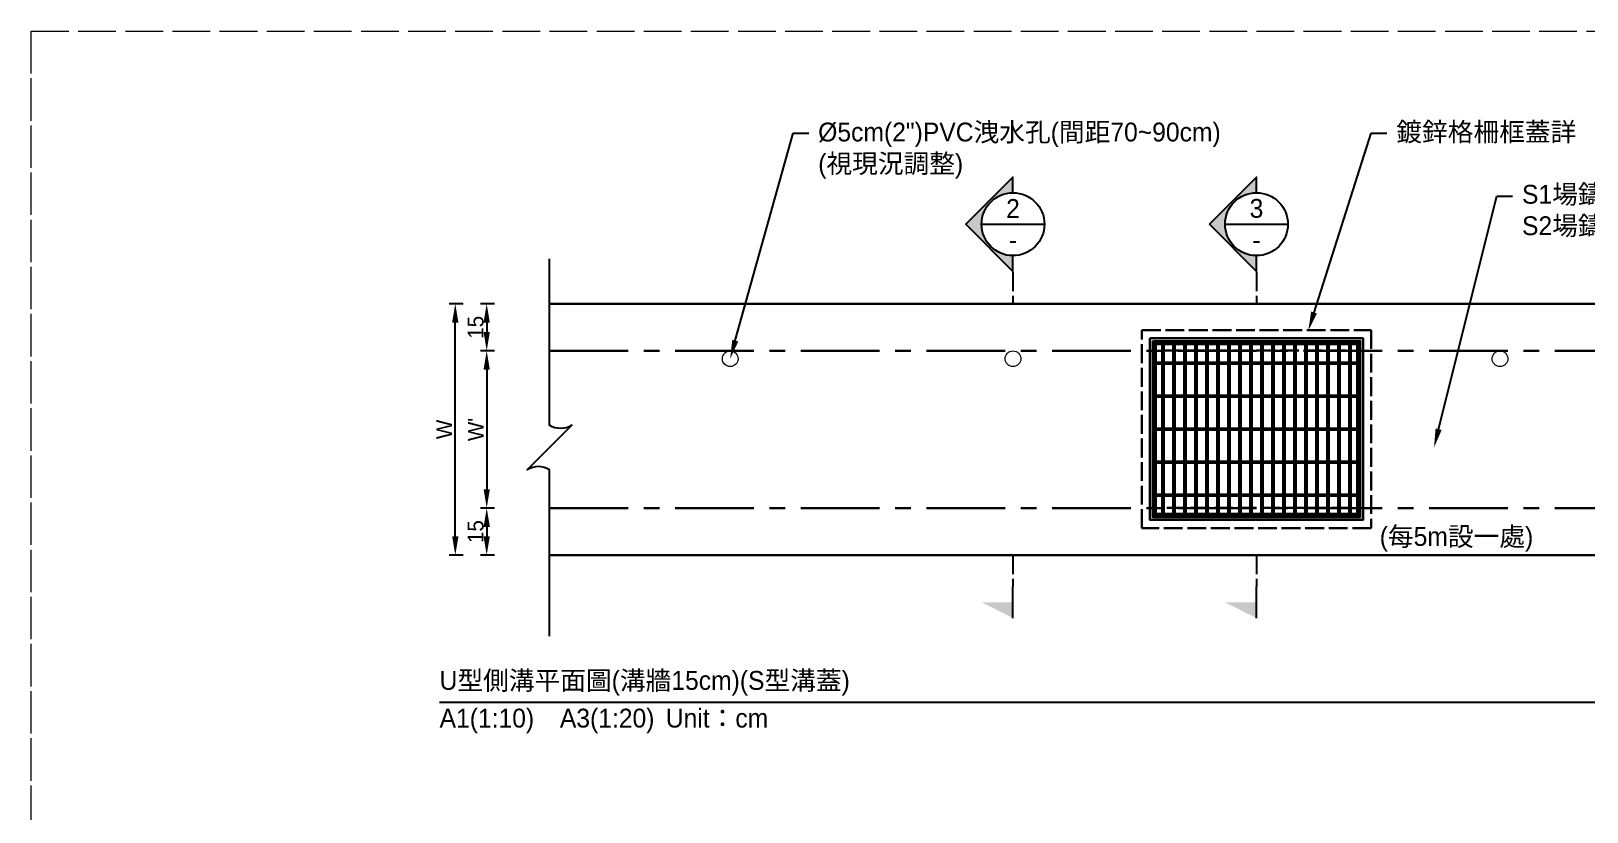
# Model space of a CAD drawing. Extents: x -8520 to 1950, y -2159 to 466.
# Drawn here: x -5580 to -5084.9, y -905.4 to -657 of the extents above; entities that cross this region are included whole.
import ezdxf
from ezdxf import colors
from ezdxf.entities.mleader import LeaderData, LeaderLine
from ezdxf.math import Vec2, Vec3

# ---------------------------------------------------------------- set-up
doc = ezdxf.new("R2010")
doc.units = 0
doc.header["$MEASUREMENT"] = 0
doc.linetypes.add('ACAD_ISO02W100', pattern=[15, 12, -3])
doc.linetypes.add('CENTERX2', pattern=[4, 2.5, -0.5, 0.5, -0.5])
doc.layers.add('一、4.基本-隱藏', color=9, linetype='ACAD_ISO02W100', lineweight=20, plot=False)
doc.layers.add('三、3.文字-註解文字', color=2, linetype='Continuous')
for name, color, linetype, lineweight in [('二、1.繪圖-既有設施', 8, 'Continuous', 20), ('二、2.繪圖-施作項目', 181, 'Continuous', 30), ('二、6.繪圖-其他施作項目', 35, 'Continuous', 30)]:
    doc.layers.add(name, color=color, linetype=linetype, lineweight=lineweight)
doc.styles.add('次圖名(詳圖)', font='MS PGothic.ttf', dxfattribs={"height": 6})
doc.styles.add('註解文字(詳圖)', font='MS PGothic.ttf', dxfattribs={"height": 5})
doc.dimstyles.new('註解文字(詳圖)', dxfattribs={"dimtxt": 6, "dimasz": 6, "dimexe": 2, "dimexo": 5, "dimgap": 1, "dimtad": 2, "dimzin": 0, "dimdsep": 46, "dimtxsty": '註解文字(詳圖)', "dimcen": 0.1, "dimclrd": 256, "dimclre": 256, "dimclrt": 256, "dimadec": 0, "dimazin": 0, "dimtfac": 1, "dimtofl": 0, "dimtmove": 0, "dimatfit": 3, "dimfxlon": 1, "dimtolj": 1, "dimtzin": 0, "dimlwd": -1, "dimlwe": -1, "dimarcsym": 1})
pattern_1 = [(45, (-6510.3608, -574.9885), (-2.65165, 2.65165), []), (45, (-6509.477, -574.9885), (-2.65165, 2.65165), []), (45, (-6508.593, -574.9885), (-2.65165, 2.65165), []), (45, (-6507.709, -574.9885), (-2.65165, 2.65165), [])]

# ---------------------------------------------------------------- blocks, each defined once
blk = doc.blocks.new('*D197')
at = {"layer": 'Defpoints', "color": 0, "transparency": 16777216}
for p in [(-5415, -743.75), (-5435, -758.75), (-5415, -758.75)]:
    blk.add_point(p, dxfattribs=at)
at = {"layer": '三、3.文字-註解文字', "transparency": 16777216}
for p, q in [((-5432.5, -743.75), (-5437, -743.75)), ((-5435, -749.75), (-5435, -752.75)), ((-5432.5, -758.75), (-5437, -758.75))]:
    blk.add_line(p, q, dxfattribs=at)
for points in [[(-5436, -749.75), (-5434, -749.75), (-5435, -743.75)], [(-5436, -752.75), (-5434, -752.75), (-5435, -758.75)]]:
    blk.add_solid(points, dxfattribs=at)
at = {"layer": '三、3.文字-註解文字', "transparency": 16777216, "insert": (-5438.5, -751.25), "char_height": 5, "attachment_point": 5, "rotation": 90, "style": '註解文字(詳圖)'}
blk.add_mtext('\\A1;15', dxfattribs=at)
blk = doc.blocks.new('*D198')
at = {"layer": 'Defpoints', "color": 0, "transparency": 16777216}
for p in [(-5415, -758.75), (-5435, -808.75), (-5415, -808.75)]:
    blk.add_point(p, dxfattribs=at)
at = {"layer": '三、3.文字-註解文字', "transparency": 16777216}
for p, q in [((-5432.5, -758.75), (-5437, -758.75)), ((-5435, -764.75), (-5435, -802.75)), ((-5432.5, -808.75), (-5437, -808.75))]:
    blk.add_line(p, q, dxfattribs=at)
for points in [[(-5436, -764.75), (-5434, -764.75), (-5435, -758.75)], [(-5436, -802.75), (-5434, -802.75), (-5435, -808.75)]]:
    blk.add_solid(points, dxfattribs=at)
at = {"layer": '三、3.文字-註解文字', "transparency": 16777216, "insert": (-5438.5, -783.75), "char_height": 5, "attachment_point": 5, "rotation": 90, "style": '註解文字(詳圖)'}
blk.add_mtext("\\A1;W'", dxfattribs=at)
blk = doc.blocks.new('*D199')
at = {"layer": 'Defpoints', "color": 0, "transparency": 16777216}
for p in [(-5415, -808.75), (-5435, -823.75), (-5415, -823.75)]:
    blk.add_point(p, dxfattribs=at)
at = {"layer": '三、3.文字-註解文字', "transparency": 16777216}
for p, q in [((-5432.5, -808.75), (-5437, -808.75)), ((-5435, -814.75), (-5435, -817.75)), ((-5432.5, -823.75), (-5437, -823.75))]:
    blk.add_line(p, q, dxfattribs=at)
for points in [[(-5436, -814.75), (-5434, -814.75), (-5435, -808.75)], [(-5436, -817.75), (-5434, -817.75), (-5435, -823.75)]]:
    blk.add_solid(points, dxfattribs=at)
at = {"layer": '三、3.文字-註解文字', "transparency": 16777216, "insert": (-5438.5, -816.25), "char_height": 5, "attachment_point": 5, "rotation": 90, "style": '註解文字(詳圖)'}
blk.add_mtext('\\A1;15', dxfattribs=at)
blk = doc.blocks.new('*D379')
at = {"layer": 'Defpoints', "color": 0, "transparency": 16777216}
for p in [(-5445, -743.75), (-5415, -743.75), (-5415, -823.75)]:
    blk.add_point(p, dxfattribs=at)
at = {"layer": '三、3.文字-註解文字', "transparency": 16777216}
for p, q in [((-5442.5, -743.75), (-5447, -743.75)), ((-5445, -817.75), (-5445, -749.75)), ((-5442.5, -823.75), (-5447, -823.75))]:
    blk.add_line(p, q, dxfattribs=at)
for points in [[(-5446, -749.75), (-5444, -749.75), (-5445, -743.75)], [(-5446, -817.75), (-5444, -817.75), (-5445, -823.75)]]:
    blk.add_solid(points, dxfattribs=at)
at = {"layer": '三、3.文字-註解文字', "transparency": 16777216, "insert": (-5448.5, -783.75), "char_height": 5, "attachment_point": 5, "rotation": 90, "style": '註解文字(詳圖)'}
blk.add_mtext('\\A1;W', dxfattribs=at)

msp = doc.modelspace()

# ---------------------------------------------------------------- hatches: boundary and pattern name
at = {"layer": '三、3.文字-註解文字'}
h = msp.add_hatch(color=256, dxfattribs=at)
h.dxf.hatch_style = 1
h.paths.add_polyline_path([(-5267.5, -703.443), (-5282.5, -718.443), (-5267.5, -733.443), (-5267.5, -728.443, -0.4142136), (-5277.5, -718.443, -0.4142136), (-5267.5, -708.443)])
h = msp.add_hatch(color=256, dxfattribs=at)
h.dxf.hatch_style = 1
h.paths.add_polyline_path([(-5190, -703.443), (-5205, -718.443), (-5190, -733.443), (-5190, -728.443, -0.4142136), (-5200, -718.443, -0.4142136), (-5190, -708.443)])
h = msp.add_hatch(color=256, dxfattribs=at)
h.dxf.hatch_style = 1
h.paths.add_polyline_path([(-5277.5, -838.75), (-5267.5, -843.75), (-5267.5, -838.75)])
h = msp.add_hatch(color=256, dxfattribs=at)
h.dxf.hatch_style = 1
h.paths.add_polyline_path([(-5200, -838.75), (-5190, -843.75), (-5190, -838.75)])
at = {"layer": '二、6.繪圖-其他施作項目'}
h = msp.add_hatch(color=256, dxfattribs=at)
h.dxf.hatch_style = 1
h.paths.add_polyline_path([(-5223.9, -812.543), (-5156.1, -812.543), (-5156.1, -754.743), (-5223.9, -754.743)])
h.paths.add_polyline_path([(-5223, -811.643), (-5157, -811.643), (-5157, -755.643), (-5223, -755.643)], flags=16)
h = msp.add_hatch(dxfattribs=at)
h.set_pattern_fill('ANSI34', color=256, scale=5)
h.set_pattern_definition(pattern_1)
h.paths.add_polyline_path([(-5158, -762.393), (-5222, -762.393), (-5222, -762.893), (-5158, -762.893)])
h = msp.add_hatch(dxfattribs=at)
h.set_pattern_fill('ANSI34', color=256, scale=5)
h.set_pattern_definition(pattern_1)
h.paths.add_polyline_path([(-5158, -772.893), (-5222, -772.893), (-5222, -773.393), (-5158, -773.393)])
h = msp.add_hatch(dxfattribs=at)
h.set_pattern_fill('ANSI34', color=256, scale=5)
h.set_pattern_definition(pattern_1)
h.paths.add_polyline_path([(-5158, -783.393), (-5222, -783.393), (-5222, -783.893), (-5158, -783.893)])
h = msp.add_hatch(dxfattribs=at)
h.set_pattern_fill('ANSI34', color=256, scale=5)
h.set_pattern_definition(pattern_1)
h.paths.add_polyline_path([(-5158, -793.893), (-5222, -793.893), (-5222, -794.393), (-5158, -794.393)])
h = msp.add_hatch(dxfattribs=at)
h.set_pattern_fill('ANSI34', color=256, scale=5)
h.set_pattern_definition(pattern_1)
h.paths.add_polyline_path([(-5158, -804.393), (-5222, -804.393), (-5222, -804.893), (-5158, -804.893)])

# ---------------------------------------------------------------- linework, layer by layer
at = {"layer": '一、4.基本-隱藏'}
for points in [[(-5580, -657), (-4800, -657), (-4800, -910.5), (-5580, -910.5)], [(-5580, -657), (-4800, -657), (-4800, -1164), (-5580, -1164)]]:
    msp.add_lwpolyline(points, close=True, dxfattribs=at)
at = {"layer": '三、3.文字-註解文字'}
for points in [[(-5267.5, -708.443), (-5267.5, -703.443), (-5282.5, -718.443), (-5267.5, -733.443), (-5267.5, -728.443)], [(-5190, -708.443), (-5190, -703.443), (-5205, -718.443), (-5190, -733.443), (-5190, -728.443)], [(-5277.5, -718.443), (-5257.5, -718.443)], [(-5200, -718.443), (-5180, -718.443)], [(-5267.5, -843.75), (-5267.5, -833.75)], [(-5190, -843.75), (-5190, -833.75)], [(-5450, -870.5), (-4930, -870.5)], [(-5450, -870.5), (-4930, -870.5)]]:
    msp.add_lwpolyline(points, dxfattribs=at)
msp.add_lwpolyline([(-5415, -849.5), (-5415, -796.571, 0.2828427), (-5422.071, -796.571), (-5407.929, -782.429, -0.2828427), (-5415, -782.429), (-5415, -729.5)], format="xyb", dxfattribs=at)
at = {"layer": '三、3.文字-註解文字', "linetype": 'ACAD_ISO02W100', "ltscale": 0.5}
for points in [[(-5267.5, -733.75), (-5267.5, -743.75)], [(-5190, -733.75), (-5190, -743.75)], [(-5267.5, -823.75), (-5267.5, -833.75)], [(-5190, -823.75), (-5190, -833.75)]]:
    msp.add_lwpolyline(points, dxfattribs=at)
at = {"layer": '三、3.文字-註解文字'}
for centre in [(-5267.5, -718.443), (-5190, -718.443)]:
    msp.add_circle(centre, 10, dxfattribs=at)
at = {"layer": '二、1.繪圖-既有設施'}
for centre in [(-5357.5, -761.25), (-5267.5, -761.25), (-5112.5, -761.25)]:
    msp.add_circle(centre, 2.5, dxfattribs=at)
at = {"layer": '二、2.繪圖-施作項目'}
for points in [[(-5415, -743.75), (-4965, -743.75)], [(-5415, -823.75), (-4965, -823.75)]]:
    msp.add_lwpolyline(points, dxfattribs=at)
at = {"layer": '二、2.繪圖-施作項目', "linetype": 'CENTERX2', "ltscale": 10}
for points in [[(-5415, -758.75), (-4965, -758.75)], [(-5415, -808.75), (-4965, -808.75)]]:
    msp.add_lwpolyline(points, dxfattribs=at)
at = {"layer": '二、6.繪圖-其他施作項目', "linetype": 'ACAD_ISO02W100', "ltscale": 0.5}
for points in [[(-5226.5, -752.143), (-5153.5, -752.143), (-5153.5, -815.143), (-5226.5, -815.143)], [(-5220, -758.643), (-5160, -758.643), (-5160, -808.643), (-5220, -808.643)]]:
    msp.add_lwpolyline(points, close=True, dxfattribs=at)
at = {"layer": '二、6.繪圖-其他施作項目'}
for points in [[(-5223.9, -754.743), (-5156.1, -754.743), (-5156.1, -812.543), (-5223.9, -812.543)], [(-5223, -755.643), (-5157, -755.643), (-5157, -811.643), (-5223, -811.643)], [(-5222.5, -756.143), (-5157.5, -756.143), (-5157.5, -811.143), (-5222.5, -811.143)]]:
    msp.add_lwpolyline(points, close=True, dxfattribs=at)
for points in [[(-5222.5, -756.143), (-5157.5, -756.143)], [(-5222.5, -756.143), (-5222.5, -811.143)], [(-5222, -756.143), (-5222, -811.143)], [(-5222, -756.643), (-5158, -756.643)], [(-5220, -756.643), (-5220, -762.393)], [(-5219.5, -756.643), (-5219.5, -762.393)], [(-5216.5, -756.643), (-5216.5, -762.393)], [(-5216, -756.643), (-5216, -762.393)], [(-5213, -756.643), (-5213, -762.393)], [(-5212.5, -756.643), (-5212.5, -762.393)], [(-5209.5, -756.643), (-5209.5, -762.393)], [(-5209, -756.643), (-5209, -762.393)], [(-5206, -756.643), (-5206, -762.393)], [(-5205.5, -756.643), (-5205.5, -762.393)], [(-5202.5, -756.643), (-5202.5, -762.393)], [(-5202, -756.643), (-5202, -762.393)], [(-5199, -756.643), (-5199, -762.393)], [(-5198.5, -756.643), (-5198.5, -762.393)], [(-5195.5, -756.643), (-5195.5, -762.393)], [(-5195, -756.643), (-5195, -762.393)], [(-5192, -756.643), (-5192, -762.393)], [(-5191.5, -756.643), (-5191.5, -762.393)], [(-5188.5, -756.643), (-5188.5, -762.393)], [(-5188, -756.643), (-5188, -762.393)], [(-5185, -756.643), (-5185, -762.393)], [(-5184.5, -756.643), (-5184.5, -762.393)], [(-5181.5, -756.643), (-5181.5, -762.393)], [(-5181, -756.643), (-5181, -762.393)], [(-5178, -756.643), (-5178, -762.393)], [(-5177.5, -756.643), (-5177.5, -762.393)], [(-5174.5, -756.643), (-5174.5, -762.393)], [(-5174, -756.643), (-5174, -762.393)], [(-5171, -756.643), (-5171, -762.393)], [(-5170.5, -756.643), (-5170.5, -762.393)], [(-5167.5, -756.643), (-5167.5, -762.393)], [(-5167, -756.643), (-5167, -762.393)], [(-5164, -756.643), (-5164, -762.393)], [(-5163.5, -756.643), (-5163.5, -762.393)], [(-5160.5, -756.643), (-5160.5, -762.393)], [(-5160, -756.643), (-5160, -762.393)], [(-5158, -756.143), (-5158, -811.143)], [(-5157.5, -756.143), (-5157.5, -811.143)], [(-5222, -762.393), (-5158, -762.393)], [(-5222, -762.893), (-5158, -762.893)], [(-5220, -762.893), (-5220, -772.893)], [(-5219.5, -762.893), (-5219.5, -772.893)], [(-5216.5, -762.893), (-5216.5, -772.893)], [(-5216, -762.893), (-5216, -772.893)], [(-5213, -762.893), (-5213, -772.893)], [(-5212.5, -762.893), (-5212.5, -772.893)], [(-5209.5, -762.893), (-5209.5, -772.893)], [(-5209, -762.893), (-5209, -772.893)], [(-5206, -762.893), (-5206, -772.893)], [(-5205.5, -762.893), (-5205.5, -772.893)], [(-5202.5, -762.893), (-5202.5, -772.893)], [(-5202, -762.893), (-5202, -772.893)], [(-5199, -762.893), (-5199, -772.893)], [(-5198.5, -762.893), (-5198.5, -772.893)], [(-5195.5, -762.893), (-5195.5, -772.893)], [(-5195, -762.893), (-5195, -772.893)], [(-5192, -762.893), (-5192, -772.893)], [(-5191.5, -762.893), (-5191.5, -772.893)], [(-5188.5, -762.893), (-5188.5, -772.893)], [(-5188, -762.893), (-5188, -772.893)], [(-5185, -762.893), (-5185, -772.893)], [(-5184.5, -762.893), (-5184.5, -772.893)], [(-5181.5, -762.893), (-5181.5, -772.893)], [(-5181, -762.893), (-5181, -772.893)], [(-5178, -762.893), (-5178, -772.893)], [(-5177.5, -762.893), (-5177.5, -772.893)], [(-5174.5, -762.893), (-5174.5, -772.893)], [(-5174, -762.893), (-5174, -772.893)], [(-5171, -762.893), (-5171, -772.893)], [(-5170.5, -762.893), (-5170.5, -772.893)], [(-5167.5, -762.893), (-5167.5, -772.893)], [(-5167, -762.893), (-5167, -772.893)], [(-5164, -762.893), (-5164, -772.893)], [(-5163.5, -762.893), (-5163.5, -772.893)], [(-5160.5, -762.893), (-5160.5, -772.893)], [(-5160, -762.893), (-5160, -772.893)], [(-5222, -772.893), (-5158, -772.893)], [(-5222, -773.393), (-5158, -773.393)], [(-5220, -773.393), (-5220, -783.393)], [(-5219.5, -773.393), (-5219.5, -783.393)], [(-5216.5, -773.393), (-5216.5, -783.393)], [(-5216, -773.393), (-5216, -783.393)], [(-5213, -773.393), (-5213, -783.393)], [(-5212.5, -773.393), (-5212.5, -783.393)], [(-5209.5, -773.393), (-5209.5, -783.393)], [(-5209, -773.393), (-5209, -783.393)], [(-5206, -773.393), (-5206, -783.393)], [(-5205.5, -773.393), (-5205.5, -783.393)], [(-5202.5, -773.393), (-5202.5, -783.393)], [(-5202, -773.393), (-5202, -783.393)], [(-5199, -773.393), (-5199, -783.393)], [(-5198.5, -773.393), (-5198.5, -783.393)], [(-5195.5, -773.393), (-5195.5, -783.393)], [(-5195, -773.393), (-5195, -783.393)], [(-5192, -773.393), (-5192, -783.393)], [(-5191.5, -773.393), (-5191.5, -783.393)], [(-5188.5, -773.393), (-5188.5, -783.393)], [(-5188, -773.393), (-5188, -783.393)], [(-5185, -773.393), (-5185, -783.393)], [(-5184.5, -773.393), (-5184.5, -783.393)], [(-5181.5, -773.393), (-5181.5, -783.393)], [(-5181, -773.393), (-5181, -783.393)], [(-5178, -773.393), (-5178, -783.393)], [(-5177.5, -773.393), (-5177.5, -783.393)], [(-5174.5, -773.393), (-5174.5, -783.393)], [(-5174, -773.393), (-5174, -783.393)], [(-5171, -773.393), (-5171, -783.393)], [(-5170.5, -773.393), (-5170.5, -783.393)], [(-5167.5, -773.393), (-5167.5, -783.393)], [(-5167, -773.393), (-5167, -783.393)], [(-5164, -773.393), (-5164, -783.393)], [(-5163.5, -773.393), (-5163.5, -783.393)], [(-5160.5, -773.393), (-5160.5, -783.393)], [(-5160, -773.393), (-5160, -783.393)], [(-5222, -783.393), (-5158, -783.393)], [(-5222, -783.893), (-5158, -783.893)], [(-5220, -783.893), (-5220, -793.893)], [(-5219.5, -783.893), (-5219.5, -793.893)], [(-5216.5, -783.893), (-5216.5, -793.893)], [(-5216, -783.893), (-5216, -793.893)], [(-5213, -783.893), (-5213, -793.893)], [(-5212.5, -783.893), (-5212.5, -793.893)], [(-5209.5, -783.893), (-5209.5, -793.893)], [(-5209, -783.893), (-5209, -793.893)], [(-5206, -783.893), (-5206, -793.893)], [(-5205.5, -783.893), (-5205.5, -793.893)], [(-5202.5, -783.893), (-5202.5, -793.893)], [(-5202, -783.893), (-5202, -793.893)], [(-5199, -783.893), (-5199, -793.893)], [(-5198.5, -783.893), (-5198.5, -793.893)], [(-5195.5, -783.893), (-5195.5, -793.893)], [(-5195, -783.893), (-5195, -793.893)], [(-5192, -783.893), (-5192, -793.893)], [(-5191.5, -783.893), (-5191.5, -793.893)], [(-5188.5, -783.893), (-5188.5, -793.893)], [(-5188, -783.893), (-5188, -793.893)], [(-5185, -783.893), (-5185, -793.893)], [(-5184.5, -783.893), (-5184.5, -793.893)], [(-5181.5, -783.893), (-5181.5, -793.893)], [(-5181, -783.893), (-5181, -793.893)], [(-5178, -783.893), (-5178, -793.893)], [(-5177.5, -783.893), (-5177.5, -793.893)], [(-5174.5, -783.893), (-5174.5, -793.893)], [(-5174, -783.893), (-5174, -793.893)], [(-5171, -783.893), (-5171, -793.893)], [(-5170.5, -783.893), (-5170.5, -793.893)], [(-5167.5, -783.893), (-5167.5, -793.893)], [(-5167, -783.893), (-5167, -793.893)], [(-5164, -783.893), (-5164, -793.893)], [(-5163.5, -783.893), (-5163.5, -793.893)], [(-5160.5, -783.893), (-5160.5, -793.893)], [(-5160, -783.893), (-5160, -793.893)], [(-5222, -793.893), (-5158, -793.893)], [(-5222, -794.393), (-5158, -794.393)], [(-5220, -794.393), (-5220, -804.393)], [(-5219.5, -794.393), (-5219.5, -804.393)], [(-5216.5, -794.393), (-5216.5, -804.393)], [(-5216, -794.393), (-5216, -804.393)], [(-5213, -794.393), (-5213, -804.393)], [(-5212.5, -794.393), (-5212.5, -804.393)], [(-5209.5, -794.393), (-5209.5, -804.393)], [(-5209, -794.393), (-5209, -804.393)], [(-5206, -794.393), (-5206, -804.393)], [(-5205.5, -794.393), (-5205.5, -804.393)], [(-5202.5, -794.393), (-5202.5, -804.393)], [(-5202, -794.393), (-5202, -804.393)], [(-5199, -794.393), (-5199, -804.393)], [(-5198.5, -794.393), (-5198.5, -804.393)], [(-5195.5, -794.393), (-5195.5, -804.393)], [(-5195, -794.393), (-5195, -804.393)], [(-5192, -794.393), (-5192, -804.393)], [(-5191.5, -794.393), (-5191.5, -804.393)], [(-5188.5, -794.393), (-5188.5, -804.393)], [(-5188, -794.393), (-5188, -804.393)], [(-5185, -794.393), (-5185, -804.393)], [(-5184.5, -794.393), (-5184.5, -804.393)], [(-5181.5, -794.393), (-5181.5, -804.393)], [(-5181, -794.393), (-5181, -804.393)], [(-5178, -794.393), (-5178, -804.393)], [(-5177.5, -794.393), (-5177.5, -804.393)], [(-5174.5, -794.393), (-5174.5, -804.393)], [(-5174, -794.393), (-5174, -804.393)], [(-5171, -794.393), (-5171, -804.393)], [(-5170.5, -794.393), (-5170.5, -804.393)], [(-5167.5, -794.393), (-5167.5, -804.393)], [(-5167, -794.393), (-5167, -804.393)], [(-5164, -794.393), (-5164, -804.393)], [(-5163.5, -794.393), (-5163.5, -804.393)], [(-5160.5, -794.393), (-5160.5, -804.393)], [(-5160, -794.393), (-5160, -804.393)], [(-5222, -804.393), (-5158, -804.393)], [(-5222, -804.893), (-5158, -804.893)], [(-5220, -804.893), (-5220, -810.643)], [(-5219.5, -804.893), (-5219.5, -810.643)], [(-5216.5, -804.893), (-5216.5, -810.643)], [(-5216, -804.893), (-5216, -810.643)], [(-5213, -804.893), (-5213, -810.643)], [(-5212.5, -804.893), (-5212.5, -810.643)], [(-5209.5, -804.893), (-5209.5, -810.643)], [(-5209, -804.893), (-5209, -810.643)], [(-5206, -804.893), (-5206, -810.643)], [(-5205.5, -804.893), (-5205.5, -810.643)], [(-5202.5, -804.893), (-5202.5, -810.643)], [(-5202, -804.893), (-5202, -810.643)], [(-5199, -804.893), (-5199, -810.643)], [(-5198.5, -804.893), (-5198.5, -810.643)], [(-5195.5, -804.893), (-5195.5, -810.643)], [(-5195, -804.893), (-5195, -810.643)], [(-5192, -804.893), (-5192, -810.643)], [(-5191.5, -804.893), (-5191.5, -810.643)], [(-5188.5, -804.893), (-5188.5, -810.643)], [(-5188, -804.893), (-5188, -810.643)], [(-5185, -804.893), (-5185, -810.643)], [(-5184.5, -804.893), (-5184.5, -810.643)], [(-5181.5, -804.893), (-5181.5, -810.643)], [(-5181, -804.893), (-5181, -810.643)], [(-5178, -804.893), (-5178, -810.643)], [(-5177.5, -804.893), (-5177.5, -810.643)], [(-5174.5, -804.893), (-5174.5, -810.643)], [(-5174, -804.893), (-5174, -810.643)], [(-5171, -804.893), (-5171, -810.643)], [(-5170.5, -804.893), (-5170.5, -810.643)], [(-5167.5, -804.893), (-5167.5, -810.643)], [(-5167, -804.893), (-5167, -810.643)], [(-5164, -804.893), (-5164, -810.643)], [(-5163.5, -804.893), (-5163.5, -810.643)], [(-5160.5, -804.893), (-5160.5, -810.643)], [(-5160, -804.893), (-5160, -810.643)], [(-5222.5, -811.143), (-5157.5, -811.143)], [(-5222, -810.643), (-5158, -810.643)]]:
    msp.add_lwpolyline(points, dxfattribs=at)

# ---------------------------------------------------------------- texts
at = {"layer": '三、3.文字-註解文字', "char_height": 6}
for s, width, gutter_width, insert, attachment_point, style in [('2', 6.60394, 25, (-5267.5, -713.443), 5, '註解文字(詳圖)'), ('3', 6.60394, 25, (-5190, -713.443), 5, '註解文字(詳圖)'), ('-', 6.60394, 25, (-5267.5, -723.443), 5, '註解文字(詳圖)'), ('-', 6.60394, 25, (-5190, -723.443), 5, '註解文字(詳圖)'), ('(每5m設一處)', 52.41253, 30, (-5126.354, -818.703), 5, '註解文字(詳圖)'), ('{\\fMS PGothic|b0|i0|c128|p34;U型側溝平面圖(溝牆15cm)}(S型溝蓋)', 138.66243, 15, (-5450, -864.5), 4, '次圖名(詳圖)'), ('{\\fMS PGothic|b0|i0|c128|p34;U型側溝平面圖(溝牆15cm)}(S型溝蓋)', 138.66243, 15, (-5450, -864.5), 4, '次圖名(詳圖)'), ('A1(1:10)\u3000A3(1:20){\\fMS PGothic|b0|i0|c128|p34;^IUnit：cm}', 136.03259, 15, (-5450, -876.5), 4, '次圖名(詳圖)'), ('A1(1:10)\u3000A3(1:20){\\fMS PGothic|b0|i0|c128|p34;^IUnit：cm}', 136.03259, 15, (-5450, -876.5), 4, '次圖名(詳圖)')]:
    msp.add_mtext_dynamic_manual_height_columns(s, width=width, gutter_width=gutter_width, heights=[0], dxfattribs=dict(at, insert=insert, attachment_point=attachment_point, style=style))

# ---------------------------------------------------------------- dimensions: what is measured, and where the dimension line sits
at = {"layer": '三、3.文字-註解文字'}
for base, p1, p2, text, picture, middle in [((-5445, -743.75), (-5415, -823.75), (-5415, -743.75), 'W', '*D379', (-5448.5, -783.75)), ((-5435, -758.75), (-5415, -743.75), (-5415, -758.75), '15', '*D197', (-5438.5, -751.25)), ((-5435, -808.75), (-5415, -758.75), (-5415, -808.75), "W'", '*D198', (-5438.5, -783.75)), ((-5435, -823.75), (-5415, -808.75), (-5415, -823.75), '15', '*D199', (-5438.5, -816.25))]:
    dim = msp.add_linear_dim(base=base, p1=p1, p2=p2, angle=90, text=text, dimstyle='註解文字(詳圖)', dxfattribs=at)
    dim.commit()
    dim.dimension.update_dxf_attribs({"geometry": picture, "text_midpoint": middle})

# ---------------------------------------------------------------- leaders
ml = msp.add_multileader_mtext('Standard', dxfattribs=at)
ml.set_content('{\\fMS PGothic|b0|i0|c128|p34;%%C5cm}(2")PVC洩水孔(間距70~90cm)\\P(視現況調整)', color=256, style='註解文字(詳圖)')
ml.set_leader_properties(color=256, linetype='ByLayer', lineweight=-1)
ml.build(insert=Vec2(0, 0))
ml.multileader.update_dxf_attribs({"dogleg_length": 5, "arrow_head_size": 6})
ctx = ml.context
ctx.base_point, ctx.char_height, ctx.arrow_head_size, ctx.landing_gap_size, ctx.plane_origin = Vec3(-5332.5, -689.5), 6, 6, 3, Vec3(-5357.5, -772)
notes = []
notes.append((ctx, [(0, (1, 1, 0), (-5337.5, -689.5), (1, 0), 5, [(0, [(-5357.5, -761.25)], 0, [])])]))
ctx.mtext.insert, ctx.mtext.flow_direction = Vec3(-5329.5, -686.108), 5
ml = msp.add_multileader_mtext('Standard', dxfattribs=at)
ml.set_content('鍍鋅格柵框蓋詳', color=256, style='註解文字(詳圖)')
ml.set_leader_properties(color=256, linetype='ByLayer', lineweight=-1)
ml.build(insert=Vec2(0, 0))
ml.multileader.update_dxf_attribs({"dogleg_length": 5, "arrow_head_size": 6})
ctx = ml.context
ctx.base_point, ctx.char_height, ctx.arrow_head_size, ctx.landing_gap_size, ctx.plane_origin = Vec3(-5148.5, -689.5), 6, 6, 3, Vec3(-5173.5, -763)
notes.append((ctx, [(0, (1, 1, 0), (-5153.5, -689.5), (1, 0), 5, [(0, [(-5173.5, -752.25)], 0, [])])]))
ctx.mtext.insert, ctx.mtext.flow_direction = Vec3(-5145.5, -686.074), 5
ml = msp.add_multileader_mtext('Standard', dxfattribs=at)
ml.set_content('{\\fMS PGothic|b0|i0|c128|p34;S1}場鑄溝蓋板(280kgf/cm²混凝土)或\\PS2場鑄溝蓋板(280kgf/cm²混凝土)詳', color=256, style='註解文字(詳圖)')
ml.set_leader_properties(color=256, linetype='ByLayer', lineweight=-1)
ml.build(insert=Vec2(0, 0))
ml.multileader.update_dxf_attribs({"dogleg_length": 5, "arrow_head_size": 6})
ctx = ml.context
ctx.base_point, ctx.char_height, ctx.arrow_head_size, ctx.landing_gap_size, ctx.plane_origin = Vec3(-5108.5, -709.5), 6, 6, 3, Vec3(-5133.5, -789.5)
notes.append((ctx, [(0, (1, 1, 0), (-5113.5, -709.5), (1, 0), 5, [(0, [(-5133.5, -789.5)], 0, [])])]))
ctx.mtext.insert, ctx.mtext.flow_direction = Vec3(-5105.5, -705.92), 5
for ctx, leaders in notes:
    for number, flags, end, landing, length, lines in leaders:
        leader = LeaderData()
        leader.index, (leader.has_last_leader_line, leader.has_dogleg_vector, leader.attachment_direction) = number, flags
        leader.last_leader_point, leader.dogleg_vector, leader.dogleg_length = Vec3(end), Vec3(landing), length
        for number, points, colour, breaks in lines:
            line = LeaderLine()
            line.index, line.vertices, line.color, line.breaks = number, Vec3.list(points), colors.encode_raw_color(colour), breaks
            leader.lines.append(line)
        ctx.leaders.append(leader)

doc.saveas('drawing.dxf')
